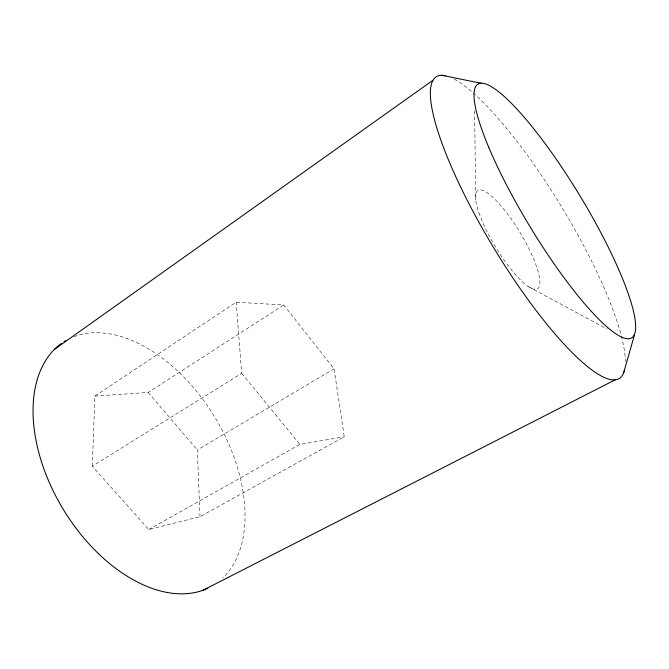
<?xml version="1.0" encoding="UTF-8"?>
<svg xmlns="http://www.w3.org/2000/svg" width="669" height="669" viewBox="0 0 669 669"><rect width="100%" height="100%" fill="white"/><g stroke="black" fill="none" stroke-linecap="round" stroke-linejoin="round"><path stroke-width="0.5" stroke-dasharray="3.35 2.51" d="M92.314 466.234L94.889 396.073L236.182 302.196L283.698 304.997L334.074 368.828L344.259 436.782L200.014 516.694L148.777 529.522L92.314 466.234L241.676 373.319L236.182 302.196M94.889 396.073L148.2 392.452L283.698 304.997M200.014 516.694L197.33 450.003L334.074 368.828M148.777 529.522L299.896 444.392L344.259 436.782M528.911 286.892L607.067 329.023M148.2 392.452L197.33 450.003M241.676 373.319L299.896 444.392M474.597 110.878L475.734 199.83M454.234 79.168A176.424 39.647 58.8 0 1 547.585 184.569A176.424 39.647 58.8 0 1 620.748 333.747M621.342 335.989A176.424 39.647 58.8 0 1 625.348 361.686M73.908 336.724A142.882 88.709 58.8 0 1 213.971 415.75A142.882 88.709 58.8 0 1 222.81 578.016M478.895 212.642A57.492 14.233 58.8 0 0 534.564 289.309A57.492 14.233 58.8 0 0 509.828 217.04A57.492 14.233 58.8 0 0 478.895 212.642"/><path stroke-width="1" d="M623.608 372.909L634.597 334.458M54.298 349.502L432.818 80.364M202.966 590.275L615.522 379.658M441.966 75.279L481.463 83.349M624.378 370.576A176.424 39.647 58.8 0 1 494.082 248.408A176.424 39.647 58.8 0 1 445.345 75.697M207.75 588.319A142.882 88.709 58.8 0 1 62.434 507.997A142.882 88.709 58.8 0 1 61.397 343.448M63.956 341.725A142.882 88.709 58.8 0 1 65.704 340.655M488.596 146.929A148.309 29.352 58.8 0 0 628.199 338.782A148.309 29.352 58.8 0 0 547.961 147.481A148.309 29.352 58.8 0 0 488.596 146.929"/></g></svg>
